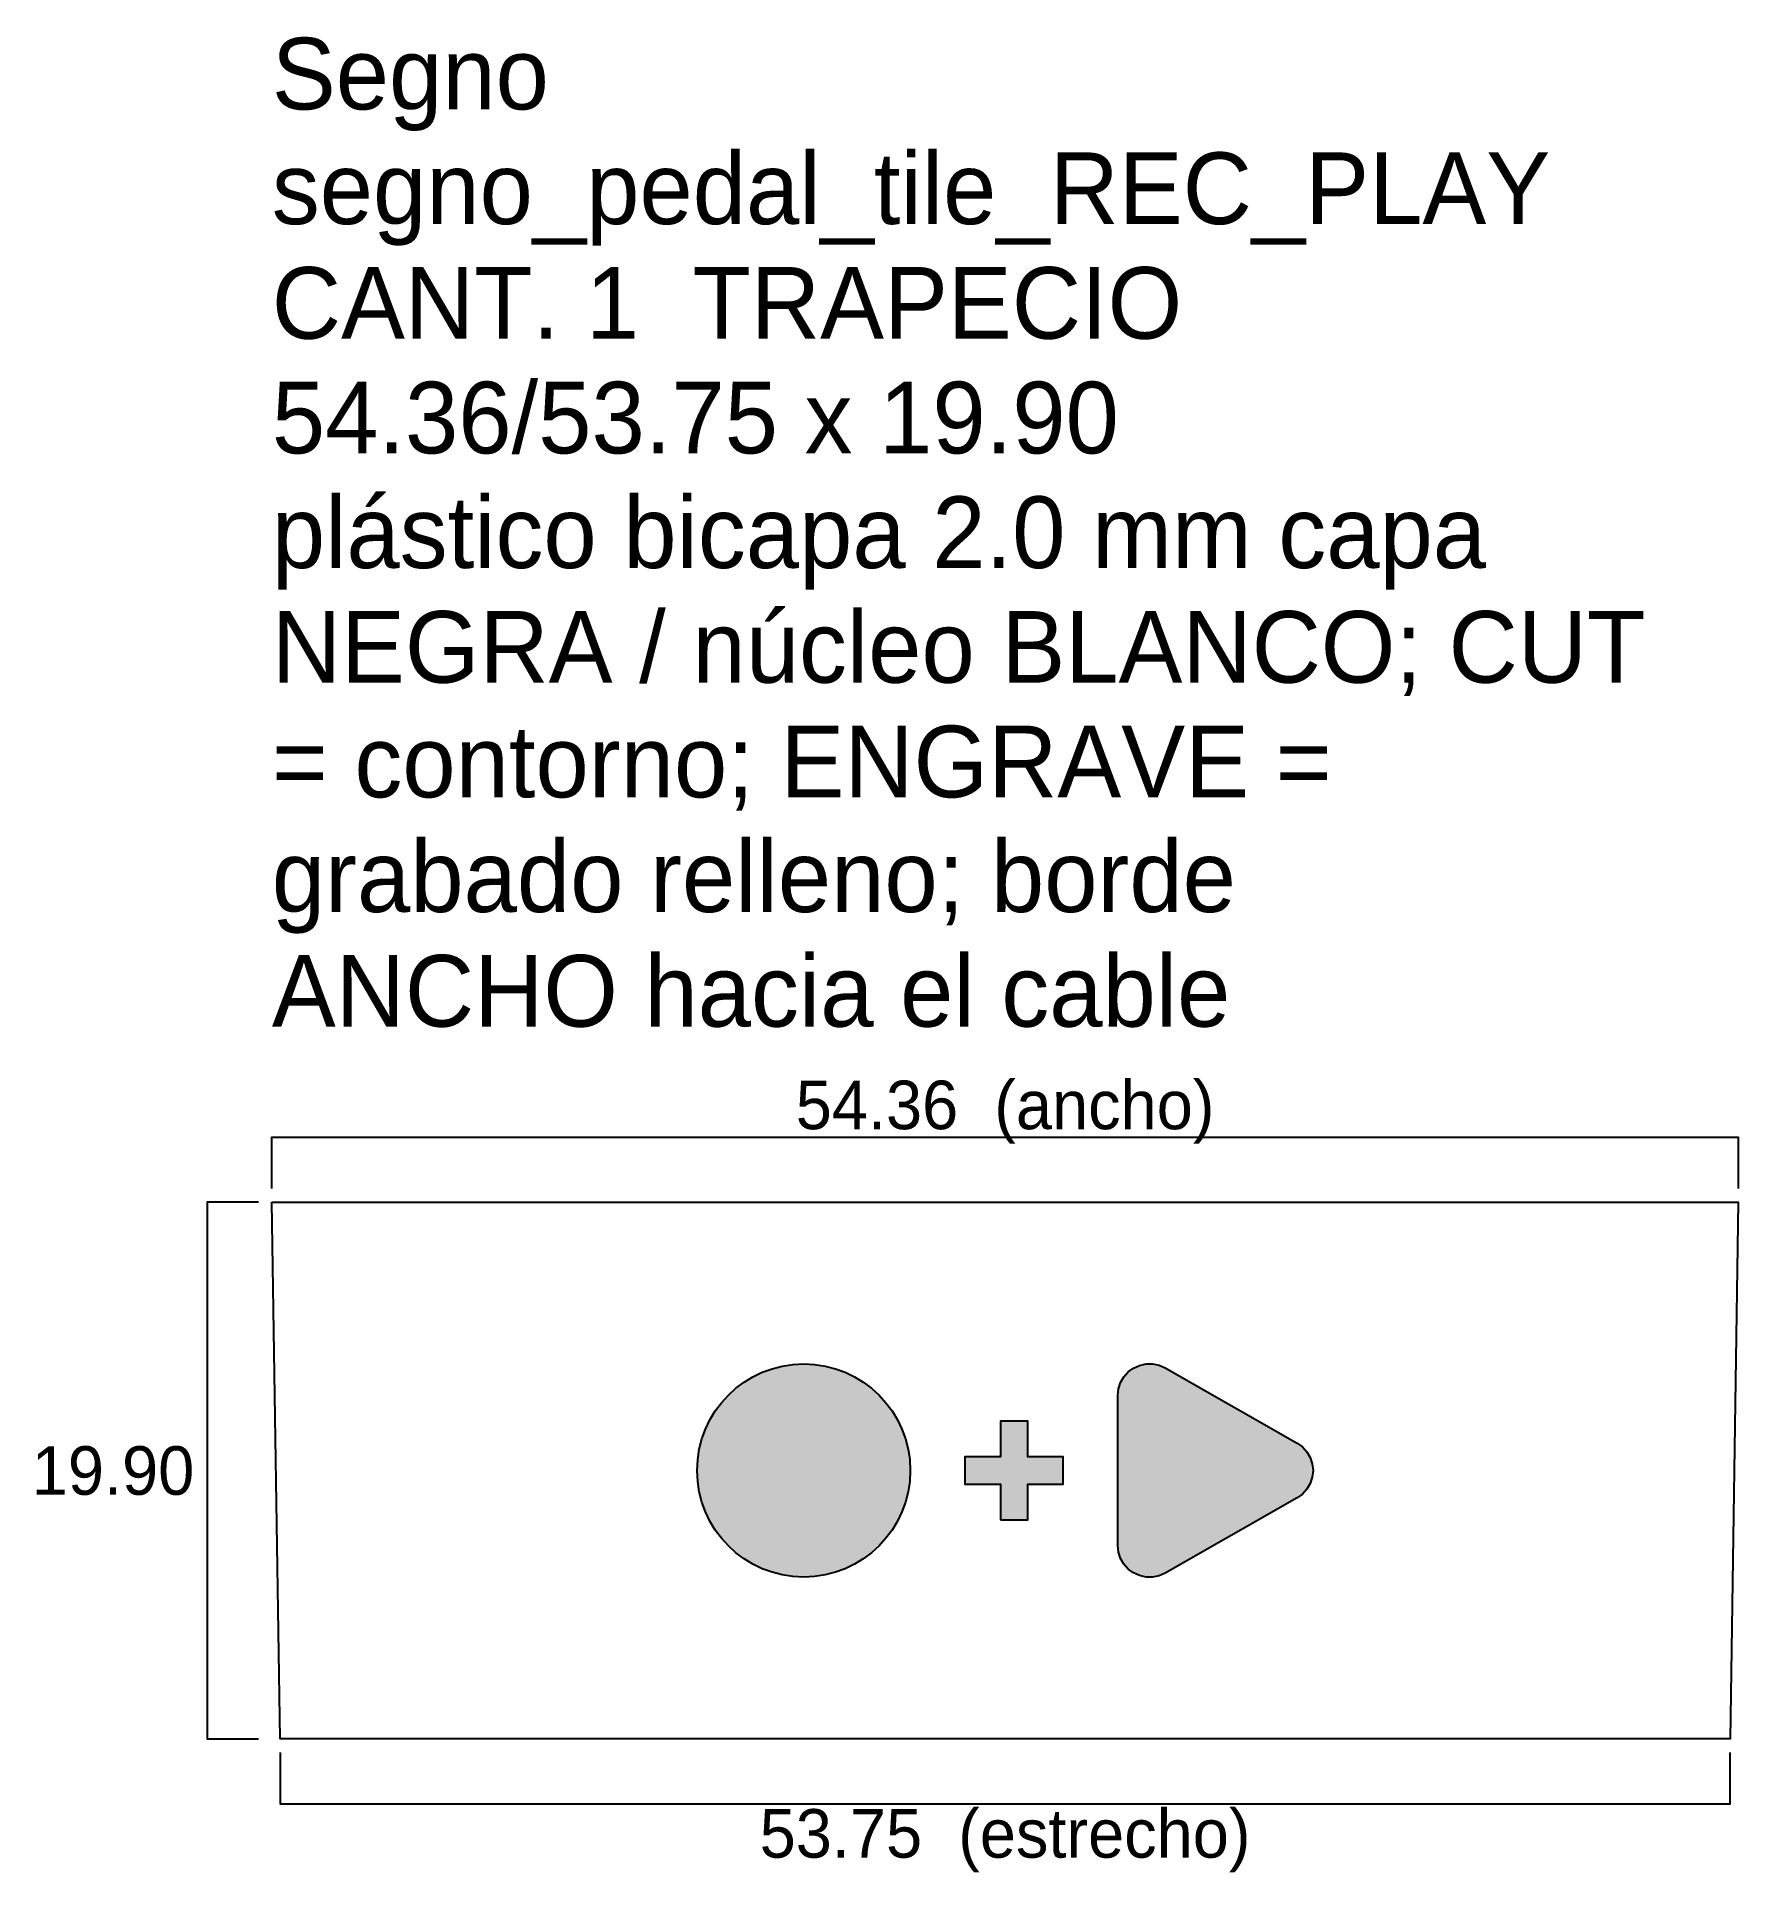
# Model space of a CAD drawing. Header units: millimetres. Extents: x -35.9 to 27.2, y -14.9 to 53.1.
import ezdxf
from ezdxf.enums import TextEntityAlignment as Align

# ---------------------------------------------------------------- set-up
doc = ezdxf.new("R2010")
doc.units = ezdxf.units.MM
for name, color, linetype in [('CUT', 7, 'Continuous'), ('ENGRAVE', 3, 'Continuous'), ('NOTE', 8, 'Continuous')]:
    doc.layers.add(name, color=color, linetype=linetype)

msp = doc.modelspace()

# ---------------------------------------------------------------- hatches: boundary and pattern name
at = {"layer": 'ENGRAVE'}
h = msp.add_hatch(color=256, dxfattribs=at)
edge = h.paths.add_edge_path()
edge.add_arc((-7.465, 0), 3.95, 0, 360)
for points in [[(5.932, -3.802), (5.709, -3.9), (5.47, -3.95), (5.226, -3.949), (4.987, -3.897), (4.765, -3.797), (4.568, -3.653), (4.405, -3.472), (4.283, -3.26), (4.208, -3.028), (4.183, -2.785), (4.183, 2.785), (4.208, 3.028), (4.283, 3.26), (4.405, 3.472), (4.568, 3.653), (4.765, 3.797), (4.987, 3.897), (5.226, 3.949), (5.47, 3.95), (5.709, 3.9), (5.932, 3.802), (10.824, 1.017), (11.023, 0.874), (11.189, 0.691), (11.313, 0.479), (11.389, 0.245), (11.415, 0), (11.389, -0.245), (11.313, -0.479), (11.189, -0.691), (11.023, -0.874), (10.824, -1.017)], [(-0.173, -1.823), (0.84, -1.823), (0.84, -0.506), (2.157, -0.506), (2.157, 0.506), (0.84, 0.506), (0.84, 1.823), (-0.173, 1.823), (-0.173, 0.506), (-1.489, 0.506), (-1.489, -0.506), (-0.173, -0.506)]]:
    msp.add_hatch(color=256, dxfattribs=at).paths.add_polyline_path(points)

# ---------------------------------------------------------------- linework, layer by layer
at = {"layer": 'CUT'}
msp.add_lwpolyline([(-27.18, 9.95), (27.18, 9.95), (26.877, -9.95), (-26.877, -9.95), (-27.18, 9.95)], close=True, dxfattribs=at)
at = {"layer": 'ENGRAVE'}
for points in [[(5.932, -3.802), (5.709, -3.9), (5.47, -3.95), (5.226, -3.949), (4.987, -3.897), (4.765, -3.797), (4.568, -3.653), (4.405, -3.472), (4.283, -3.26), (4.208, -3.028), (4.183, -2.785), (4.183, 2.785), (4.208, 3.028), (4.283, 3.26), (4.405, 3.472), (4.568, 3.653), (4.765, 3.797), (4.987, 3.897), (5.226, 3.949), (5.47, 3.95), (5.709, 3.9), (5.932, 3.802), (10.824, 1.017), (11.023, 0.874), (11.189, 0.691), (11.313, 0.479), (11.389, 0.245), (11.415, 0), (11.389, -0.245), (11.313, -0.479), (11.189, -0.691), (11.023, -0.874), (10.824, -1.017)], [(-0.173, -1.823), (0.84, -1.823), (0.84, -0.506), (2.157, -0.506), (2.157, 0.506), (0.84, 0.506), (0.84, 1.823), (-0.173, 1.823), (-0.173, 0.506), (-1.489, 0.506), (-1.489, -0.506), (-0.173, -0.506)]]:
    msp.add_lwpolyline(points, close=True, dxfattribs=at)
msp.add_circle((-7.465, 0), 3.95, dxfattribs=at)
at = {"layer": 'NOTE'}
for points in [[(-27.18, 10.45), (-27.18, 12.35), (27.18, 12.35), (27.18, 10.45)], [(-27.68, 9.95), (-29.579, 9.95), (-29.579, -9.95), (-27.68, -9.95)], [(-26.877, -10.45), (-26.877, -12.35), (26.877, -12.35), (26.877, -10.45)]]:
    msp.add_lwpolyline(points, dxfattribs=at)

# ---------------------------------------------------------------- texts
for s, height, p in [('Segno', 2.6559, (-27.18, 50.446)), ('segno_pedal_tile_REC_PLAY', 2.6559, (-27.18, 46.196)), ('CANT. 1  TRAPECIO', 2.6559, (-27.18, 41.947)), ('54.36/53.75 x 19.90', 2.6559, (-27.18, 37.697)), ('plástico bicapa 2.0 mm capa', 2.6559, (-27.18, 33.448)), ('NEGRA / núcleo BLANCO; CUT', 2.6559, (-27.18, 29.198)), ('= contorno; ENGRAVE =', 2.6559, (-27.18, 24.949)), ('grabado relleno; borde', 2.6559, (-27.18, 20.699)), ('ANCHO hacia el cable', 2.6559, (-27.18, 16.45)), ('19.90', 1.8, (-36.079, -0.9))]:
    msp.add_text(s, height=height, dxfattribs=at).set_placement(p)
for s, p in [('54.36  (ancho)', (0, 12.65)), ('53.75  (estrecho)', (0, -14.35))]:
    msp.add_text(s, height=1.8, dxfattribs=at).set_placement(p, align=Align.CENTER)

doc.saveas('drawing.dxf')
